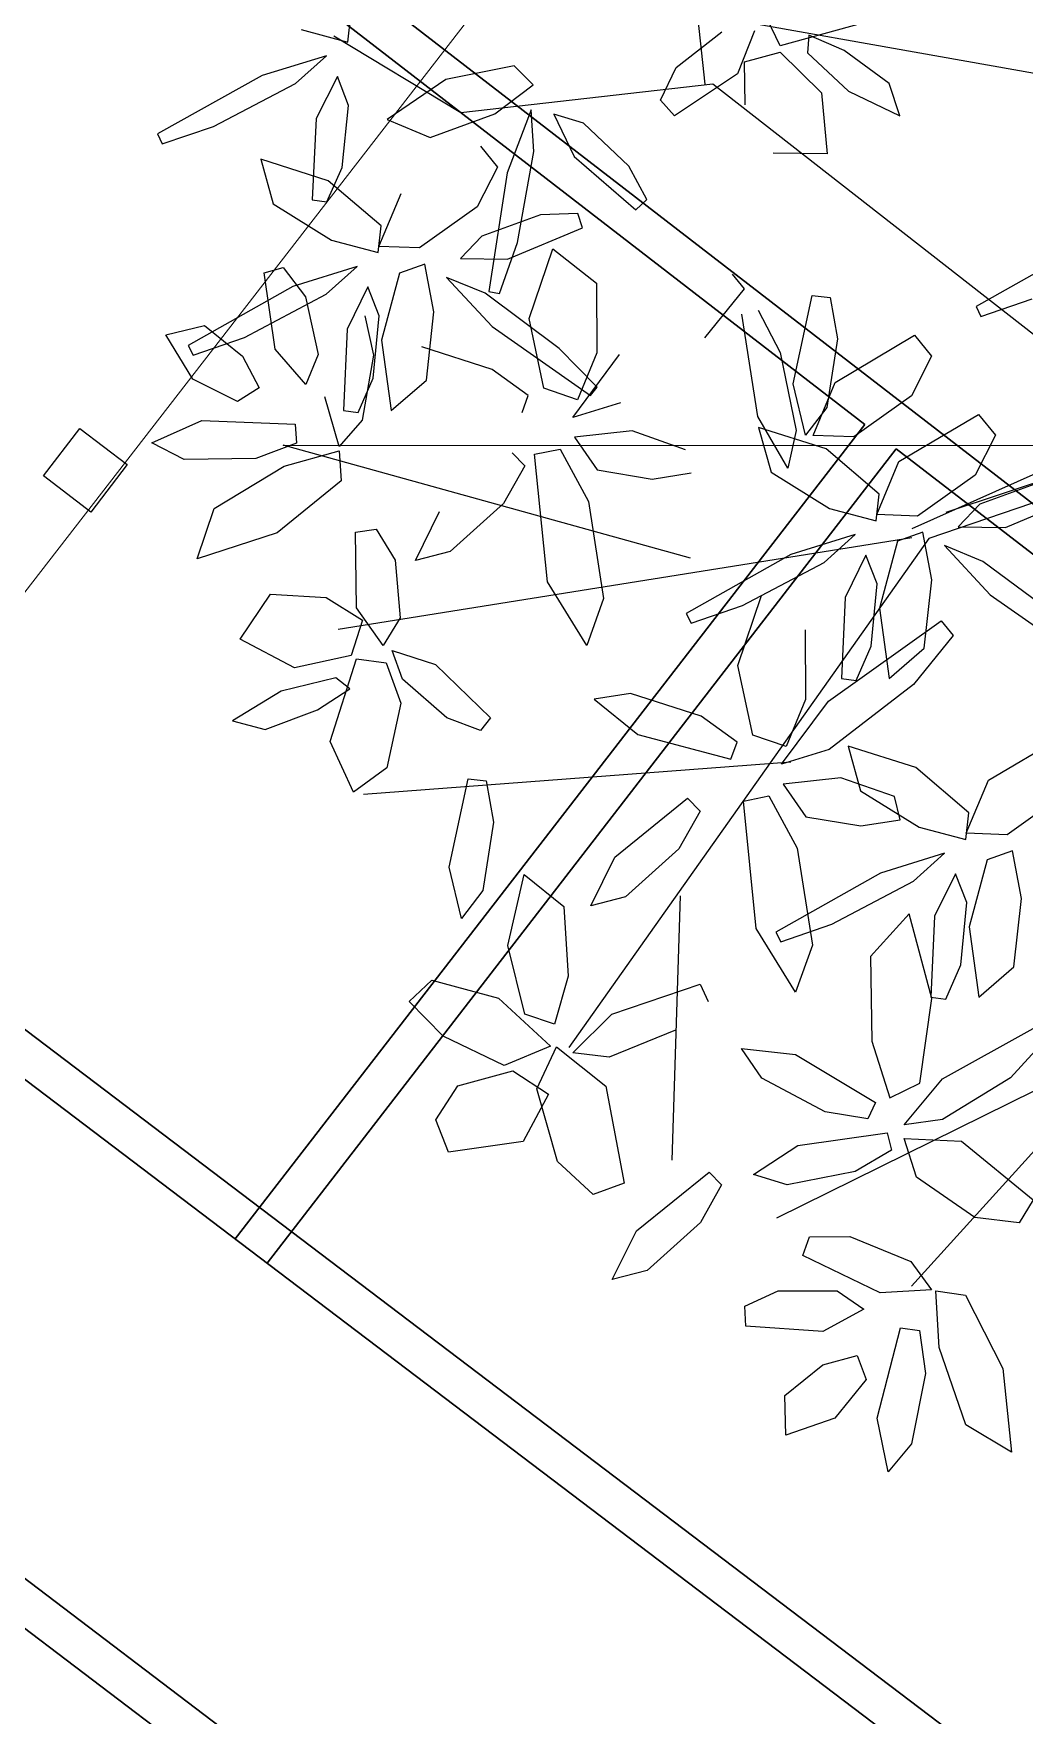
# Model space of a CAD drawing. Header units: metres. Extents: x 141303 to 146299, y 125960 to 127091.
# Drawn here: x 145340.23 to 145345.21, y 126099.51 to 126107.96 of the extents above; entities that cross this region are included whole.
import ezdxf

# ---------------------------------------------------------------- set-up
doc = ezdxf.new("R2010")
doc.units = ezdxf.units.M
doc.header["$MEASUREMENT"] = 0
for name, color, linetype, lineweight in [('ELEVATION', 7, 'Continuous', 20), ('new column', 4, 'Continuous', 25), ('NVMI_WALL', 7, 'Continuous', 30)]:
    doc.layers.add(name, color=color, linetype=linetype, lineweight=lineweight)
doc.layers.add('FURNITURE', color=6, linetype='Continuous')
doc.layers.get('0').off()

# ---------------------------------------------------------------- blocks, each defined once
blk = doc.blocks.new('tree_plan2-flat-1')
at = {"color": 44}
for p, q in [((-5816.1, 1961.3), (-5821.83, 2002.56)), ((-5727.29, 1961.3), (-5880.56, 1983.65)), ((-5861.94, 1954.43), (-5886.29, 1968.18)), ((-5814.67, 1961.3), (-5861.94, 1954.43)), ((-5731.56, 1900.45), (-5814.67, 1961.3)), ((-5768.22, 1882.08), (-5689.73, 1911.02)), ((-5687.99, 1908.29), (-5771.37, 1877.06)), ((-5893.45, 1890.83), (-5740.04, 1895.54)), ((-5774.56, 1878.79), (-5740.04, 1895.54)), ((-5816.1, 1871.92), (-5893.45, 1890.83)), ((-5774.56, 1877.08), (-5881.99, 1856.45)), ((-5771.37, 1877.06), (-5836.15, 1779.1)), ((-5661.62, 1863.88), (-5770.26, 1736.12)), ((-5796.04, 1834.1), (-5876.26, 1825.51)), ((-5816.1, 1808.28), (-5816.1, 1758.47)), ((-5731.58, 1782.53), (-5796.04, 1748.16))]:
    blk.add_line(p, q, dxfattribs=at)
at = {"color": 60}
for p, q in [((-5802.22, 1968.92), (-5804.79, 1973.94)), ((-5883.62, 1967.11), (-5883.19, 1972.16)), ((-5821.64, 1964.25), (-5813.28, 1971.25)), ((-5807.13, 1971.64), (-5810.09, 1963.41)), ((-5786.62, 1973.77), (-5802.22, 1968.92)), ((-5796.87, 1971.12), (-5797.03, 1967.78)), ((-5790.12, 1968.44), (-5796.87, 1971.12)), ((-5892.47, 1969.22), (-5883.62, 1967.11)), ((-5808.83, 1965.69), (-5802.16, 1967.74)), ((-5802.16, 1967.74), (-5794.14, 1960.34)), ((-5797.03, 1967.78), (-5789.08, 1960.79)), ((-5781.48, 1962.46), (-5790.12, 1968.44)), ((-5887.54, 1964.42), (-5899.52, 1960.32)), ((-5893.23, 1959.02), (-5887.54, 1964.42)), ((-5808.44, 1957.63), (-5808.83, 1965.69)), ((-5852.17, 1963.6), (-5864.93, 1960.63)), ((-5848.45, 1960.16), (-5852.17, 1963.6)), ((-5824.4, 1957.99), (-5821.64, 1964.25)), ((-5810.09, 1963.41), (-5821.68, 1955.12)), ((-5779.28, 1956.48), (-5781.48, 1962.46)), ((-5899.52, 1960.32), (-5918.93, 1948.73)), ((-5908.4, 1950.47), (-5893.23, 1959.02)), ((-5885.37, 1960.6), (-5889.11, 1952.53)), ((-5883.14, 1955.21), (-5885.37, 1960.6)), ((-5864.93, 1960.63), (-5875.74, 1952.77)), ((-5855.55, 1954.46), (-5848.45, 1960.16)), ((-5821.68, 1955.12), (-5824.4, 1957.99)), ((-5794.14, 1960.34), (-5792.73, 1948.85)), ((-5789.08, 1960.79), (-5779.28, 1956.48)), ((-5883.97, 1943.47), (-5883.14, 1955.21)), ((-5848.73, 1955.41), (-5852.85, 1943.44)), ((-5847.96, 1947.6), (-5848.73, 1955.41)), ((-5889.11, 1952.53), (-5889.41, 1937.21)), ((-5875.74, 1952.77), (-5867.57, 1949.65)), ((-5867.57, 1949.65), (-5855.55, 1954.46)), ((-5838.76, 1953.23), (-5844.39, 1954.78)), ((-5844.39, 1954.78), (-5840.31, 1946.87)), ((-5830, 1945.37), (-5838.76, 1953.23)), ((-5918.93, 1948.73), (-5917.95, 1946.91)), ((-5917.95, 1946.91), (-5908.4, 1950.47)), ((-5792.73, 1948.85), (-5802.92, 1948.68)), ((-5858.05, 1948.28), (-5854.73, 1944.45)), ((-5850.52, 1930.38), (-5847.96, 1947.6)), ((-5840.31, 1946.87), (-5828.4, 1937.23)), ((-5826.43, 1939.25), (-5830, 1945.37)), ((-5886.48, 1940.91), (-5899.33, 1944.55)), ((-5899.33, 1944.55), (-5896.74, 1936.2)), ((-5886.61, 1936.9), (-5883.97, 1943.47)), ((-5854.73, 1944.45), (-5858.31, 1936.84)), ((-5852.85, 1943.44), (-5855.61, 1921)), ((-5876.26, 1932.71), (-5886.48, 1940.91)), ((-5828.4, 1937.23), (-5826.43, 1939.25)), ((-5896.74, 1936.2), (-5885.53, 1929.72)), ((-5889.41, 1937.21), (-5886.61, 1936.9)), ((-5876.59, 1928.84), (-5872.71, 1938.91)), ((-5858.31, 1936.84), (-5868.91, 1928.79)), ((-5839.29, 1936.2), (-5846.35, 1935.72)), ((-5838.35, 1933.54), (-5839.29, 1936.2)), ((-5876.66, 1927.66), (-5876.26, 1932.71)), ((-5846.35, 1935.72), (-5857.28, 1931.36)), ((-5852.27, 1927.15), (-5838.35, 1933.54)), ((-5744.48, 1932.68), (-5763.82, 1920.98)), ((-5885.53, 1929.72), (-5876.66, 1927.66)), ((-5857.28, 1931.36), (-5861.17, 1927)), ((-5853.57, 1920.65), (-5850.52, 1930.38)), ((-5868.91, 1928.79), (-5876.59, 1928.84)), ((-5861.17, 1927), (-5852.27, 1927.15)), ((-5847.89, 1916.11), (-5843.83, 1929.4)), ((-5843.83, 1929.4), (-5835.42, 1923.18)), ((-5898.03, 1923.17), (-5894.45, 1924.3)), ((-5895.51, 1908.89), (-5898.03, 1923.17)), ((-5894.45, 1924.3), (-5890.11, 1918.92)), ((-5880.57, 1924.94), (-5892.53, 1920.78)), ((-5886.23, 1919.51), (-5880.57, 1924.94)), ((-5872.52, 1923.94), (-5875.53, 1911.19)), ((-5867.79, 1925.75), (-5872.52, 1923.94)), ((-5865.84, 1916.86), (-5867.79, 1925.75)), ((-5856.32, 1920.62), (-5863.66, 1923.39)), ((-5863.66, 1923.39), (-5854.76, 1914.39)), ((-5835.42, 1923.18), (-5834.96, 1910.05)), ((-5809.91, 1925.68), (-5807.56, 1922.99)), ((-5892.53, 1920.78), (-5911.87, 1909.09)), ((-5878.39, 1921.14), (-5882.08, 1913.05)), ((-5876.12, 1915.76), (-5878.39, 1921.14)), ((-5842.02, 1910.67), (-5856.32, 1920.62)), ((-5855.61, 1921), (-5853.57, 1920.65)), ((-5807.56, 1922.99), (-5814.72, 1913.54)), ((-5797.77, 1905.36), (-5794.72, 1922.1)), ((-5794.72, 1922.1), (-5791.35, 1921.83)), ((-5791.35, 1921.83), (-5789.71, 1914.1)), ((-5763.82, 1920.98), (-5762.84, 1919.17)), ((-5762.84, 1919.17), (-5753.31, 1922.78)), ((-5901.36, 1910.88), (-5886.23, 1919.51)), ((-5890.11, 1918.92), (-5887.4, 1908.14)), ((-5866.86, 1903.95), (-5865.84, 1916.86)), ((-5804.23, 1898.99), (-5807.88, 1918.18)), ((-5804.81, 1919.02), (-5800.43, 1911.21)), ((-5878.79, 1915.68), (-5876.93, 1908.29)), ((-5876.89, 1904.01), (-5876.12, 1915.76)), ((-5854.76, 1914.39), (-5835.88, 1901.96)), ((-5844.68, 1903.07), (-5847.89, 1916.11)), ((-5789.71, 1914.1), (-5791.33, 1901.13)), ((-5789.87, 1905.85), (-5775.21, 1915.23)), ((-5775.21, 1915.23), (-5771.89, 1911.39)), ((-5916.17, 1910.94), (-5908.95, 1912.91)), ((-5910.83, 1902.76), (-5916.17, 1910.94)), ((-5910.89, 1907.27), (-5901.36, 1910.88)), ((-5908.95, 1912.91), (-5901.62, 1907.35)), ((-5882.08, 1913.05), (-5882.3, 1897.73)), ((-5875.53, 1911.19), (-5873.29, 1898.02)), ((-5834.67, 1903.62), (-5842.02, 1910.67)), ((-5800.43, 1911.21), (-5796.95, 1896.6)), ((-5771.89, 1911.39), (-5775.47, 1903.78)), ((-5911.87, 1909.09), (-5910.89, 1907.27)), ((-5901.62, 1907.35), (-5898.3, 1901.5)), ((-5889.54, 1902.42), (-5895.51, 1908.89)), ((-5887.4, 1908.14), (-5889.54, 1902.42)), ((-5876.93, 1908.29), (-5878.68, 1895.99)), ((-5854.53, 1906.33), (-5867.92, 1910.19)), ((-5839.09, 1897.74), (-5830.63, 1909.89)), ((-5834.96, 1910.05), (-5838.3, 1901.09)), ((-5847.59, 1901.62), (-5854.53, 1906.33)), ((-5795.16, 1895.75), (-5797.77, 1905.36)), ((-5793.75, 1895.78), (-5789.87, 1905.85)), ((-5902.3, 1898.79), (-5910.83, 1902.76)), ((-5898.3, 1901.5), (-5902.3, 1898.79)), ((-5879.49, 1897.43), (-5876.89, 1904.01)), ((-5873.29, 1898.02), (-5866.86, 1903.95)), ((-5848.66, 1898.42), (-5847.59, 1901.62)), ((-5838.3, 1901.09), (-5844.68, 1903.07)), ((-5835.88, 1901.96), (-5834.67, 1903.62)), ((-5791.33, 1901.13), (-5795.16, 1895.75)), ((-5775.47, 1903.78), (-5786.07, 1895.73)), ((-5882.91, 1890.95), (-5885.84, 1900.16)), ((-5830.19, 1900.79), (-5839.09, 1897.74)), ((-5798.29, 1889.46), (-5804.23, 1898.99)), ((-5777.42, 1891.33), (-5762.75, 1900.7)), ((-5918.18, 1890.55), (-5908.87, 1894.99)), ((-5908.87, 1894.99), (-5891.28, 1894.84)), ((-5891.28, 1894.84), (-5890.95, 1891.29)), ((-5878.68, 1895.99), (-5882.91, 1890.95)), ((-5882.3, 1897.73), (-5879.49, 1897.43)), ((-5827.83, 1895.55), (-5838.65, 1894.03)), ((-5817.66, 1892.34), (-5827.83, 1895.55)), ((-5791.18, 1893.33), (-5804.04, 1896.97)), ((-5804.04, 1896.97), (-5801.45, 1888.62)), ((-5796.95, 1896.6), (-5798.29, 1889.46)), ((-5786.07, 1895.73), (-5793.75, 1895.78)), ((-5846.05, 1890.59), (-5841.29, 1891.71)), ((-5841.29, 1891.71), (-5835.65, 1882.02)), ((-5838.65, 1894.03), (-5834.21, 1888.01)), ((-5780.96, 1885.12), (-5791.18, 1893.33)), ((-5912.01, 1887.54), (-5918.18, 1890.55)), ((-5890.95, 1891.29), (-5898.52, 1888.18)), ((-5893.14, 1886.9), (-5882.88, 1890.1)), ((-5882.88, 1890.1), (-5882.33, 1884.49)), ((-5847.84, 1888.38), (-5851.62, 1881.16)), ((-5850.28, 1890.72), (-5847.84, 1888.38)), ((-5842.91, 1866.68), (-5846.05, 1890.59)), ((-5801.45, 1888.62), (-5790.23, 1882.13)), ((-5781.29, 1881.26), (-5777.42, 1891.33)), ((-5763.02, 1889.25), (-5773.61, 1881.2)), ((-5898.52, 1888.18), (-5912.01, 1887.54)), ((-5906.06, 1878.52), (-5893.14, 1886.9)), ((-5834.21, 1888.01), (-5823.8, 1886.58)), ((-5823.8, 1886.58), (-5816.47, 1888)), ((-5781.37, 1880.07), (-5780.96, 1885.12)), ((-5882.33, 1884.49), (-5894.06, 1874.29)), ((-5835.65, 1882.02), (-5832.21, 1863.82)), ((-5790.23, 1882.13), (-5781.37, 1880.07)), ((-5761.98, 1883.78), (-5765.87, 1879.42)), ((-5867.86, 1869.91), (-5863.6, 1879.24)), ((-5851.62, 1881.16), (-5861.36, 1871.81)), ((-5773.61, 1881.2), (-5781.29, 1881.26)), ((-5908.93, 1868.93), (-5906.06, 1878.52)), ((-5879.31, 1874.9), (-5875.43, 1875.6)), ((-5875.43, 1875.6), (-5871.69, 1869.87)), ((-5785.27, 1877.36), (-5797.23, 1873.2)), ((-5790.94, 1871.93), (-5785.27, 1877.36)), ((-5777.23, 1876.36), (-5780.24, 1863.61)), ((-5772.49, 1878.17), (-5777.23, 1876.36)), ((-5770.54, 1869.28), (-5772.49, 1878.17)), ((-5761.03, 1873.03), (-5768.36, 1875.81)), ((-5894.06, 1874.29), (-5908.93, 1868.93)), ((-5878.71, 1860.66), (-5879.31, 1874.9)), ((-5797.23, 1873.2), (-5816.58, 1861.5)), ((-5783.09, 1873.55), (-5786.78, 1865.46)), ((-5780.82, 1868.17), (-5783.09, 1873.55)), ((-5871.69, 1869.87), (-5870.4, 1859.04)), ((-5861.36, 1871.81), (-5867.86, 1869.91)), ((-5806.06, 1863.3), (-5790.94, 1871.93)), ((-5771.57, 1856.37), (-5770.54, 1869.28)), ((-5835.13, 1854.88), (-5842.91, 1866.68)), ((-5781.59, 1856.43), (-5780.82, 1868.17)), ((-5832.21, 1863.82), (-5835.13, 1854.88)), ((-5815.59, 1859.69), (-5806.06, 1863.3)), ((-5806.56, 1852.03), (-5802.5, 1865.33)), ((-5786.78, 1865.46), (-5787, 1850.14)), ((-5780.24, 1863.61), (-5777.99, 1850.44)), ((-5900.39, 1854.08), (-5894.97, 1862.7)), ((-5894.97, 1862.7), (-5884.46, 1862.44)), ((-5884.46, 1862.44), (-5877.49, 1858.36)), ((-5873.44, 1853.68), (-5878.71, 1860.66)), ((-5816.58, 1861.5), (-5815.59, 1859.69)), ((-5789.3, 1845.81), (-5768.58, 1861.6)), ((-5768.58, 1861.6), (-5766.23, 1858.92)), ((-5877.49, 1858.36), (-5879.42, 1851.66)), ((-5870.4, 1859.04), (-5873.44, 1853.68)), ((-5794.09, 1859.1), (-5793.63, 1845.97)), ((-5766.23, 1858.92), (-5773.39, 1849.46)), ((-5890, 1848.98), (-5900.39, 1854.08)), ((-5784.2, 1849.85), (-5781.59, 1856.43)), ((-5777.99, 1850.44), (-5771.57, 1856.37)), ((-5879.42, 1851.66), (-5890, 1848.98)), ((-5882.87, 1835.35), (-5878.4, 1851.06)), ((-5878.4, 1851.06), (-5872.79, 1850.47)), ((-5872.79, 1850.47), (-5869.78, 1842.92)), ((-5869.62, 1847.51), (-5871.7, 1852.8)), ((-5871.7, 1852.8), (-5863.51, 1850.46)), ((-5863.51, 1850.46), (-5852.84, 1840.68)), ((-5803.35, 1839), (-5806.56, 1852.03)), ((-5882.19, 1847.33), (-5892.39, 1844.5)), ((-5879.49, 1845.38), (-5882.19, 1847.33)), ((-5861.01, 1840.48), (-5869.62, 1847.51)), ((-5773.39, 1849.46), (-5788.86, 1836.71)), ((-5787, 1850.14), (-5784.2, 1849.85)), ((-5892.39, 1844.5), (-5901.36, 1838.65)), ((-5885.41, 1841.19), (-5879.49, 1845.38)), ((-5826.59, 1846.12), (-5833.4, 1844.83)), ((-5833.4, 1844.83), (-5824.99, 1838.46)), ((-5813.2, 1842.25), (-5826.59, 1846.12)), ((-5797.76, 1833.66), (-5789.3, 1845.81)), ((-5793.63, 1845.97), (-5796.97, 1837.01)), ((-5895.15, 1837.22), (-5885.41, 1841.19)), ((-5869.78, 1842.92), (-5872.02, 1830.68)), ((-5806.26, 1837.55), (-5813.2, 1842.25)), ((-5901.36, 1838.65), (-5895.15, 1837.22)), ((-5854.64, 1838.26), (-5861.01, 1840.48)), ((-5852.84, 1840.68), (-5854.64, 1838.26)), ((-5824.99, 1838.46), (-5807.33, 1834.34)), ((-5796.97, 1837.01), (-5803.35, 1839)), ((-5878.2, 1825.9), (-5882.87, 1835.35)), ((-5807.33, 1834.34), (-5806.26, 1837.55)), ((-5788.86, 1836.71), (-5797.76, 1833.66)), ((-5772.46, 1833.85), (-5785.32, 1837.49)), ((-5785.32, 1837.49), (-5782.73, 1829.14)), ((-5786.5, 1831.47), (-5797.32, 1829.95)), ((-5776.33, 1828.26), (-5786.5, 1831.47)), ((-5872.02, 1830.68), (-5878.2, 1825.9)), ((-5859.7, 1812.36), (-5856.65, 1829.1)), ((-5856.65, 1829.1), (-5853.28, 1828.83)), ((-5853.28, 1828.83), (-5851.64, 1821.1)), ((-5797.32, 1829.95), (-5792.88, 1823.93)), ((-5782.73, 1829.14), (-5771.51, 1822.65)), ((-5775.14, 1823.92), (-5776.33, 1828.26)), ((-5828.58, 1815.23), (-5815.26, 1826.71)), ((-5815.26, 1826.71), (-5812.82, 1824.37)), ((-5804.72, 1826.51), (-5799.96, 1827.63)), ((-5801.58, 1802.6), (-5804.72, 1826.51)), ((-5799.96, 1827.63), (-5794.32, 1817.94)), ((-5812.82, 1824.37), (-5816.6, 1817.15)), ((-5792.88, 1823.93), (-5782.47, 1822.51)), ((-5782.47, 1822.51), (-5775.14, 1823.92)), ((-5851.64, 1821.1), (-5853.26, 1808.13)), ((-5816.6, 1817.15), (-5826.35, 1807.8)), ((-5794.32, 1817.94), (-5790.88, 1799.75)), ((-5766.56, 1817.88), (-5778.51, 1813.72)), ((-5772.22, 1812.45), (-5766.56, 1817.88)), ((-5832.84, 1805.9), (-5828.58, 1815.23)), ((-5778.51, 1813.72), (-5797.86, 1802.02)), ((-5764.37, 1814.07), (-5768.06, 1805.98))]:
    blk.add_line(p, q, dxfattribs=at)
at = {"color": 62}
for p, q in [((-5762.75, 1900.7), (-5759.43, 1896.87)), ((-5759.43, 1896.87), (-5763.02, 1889.25)), ((-5751.05, 1888.14), (-5761.98, 1883.78)), ((-5756.97, 1879.56), (-5743.05, 1885.96)), ((-5765.87, 1879.42), (-5756.97, 1879.56)), ((-5768.36, 1875.81), (-5759.46, 1866.8)), ((-5746.73, 1863.09), (-5761.03, 1873.03)), ((-5759.46, 1866.8), (-5740.58, 1854.37)), ((-5758.7, 1831.85), (-5744.03, 1841.22)), ((-5762.24, 1825.64), (-5772.46, 1833.85)), ((-5762.58, 1821.78), (-5758.7, 1831.85)), ((-5744.3, 1829.77), (-5754.89, 1821.72)), ((-5762.65, 1820.59), (-5762.24, 1825.64)), ((-5771.51, 1822.65), (-5762.65, 1820.59)), ((-5754.89, 1821.72), (-5762.58, 1821.78)), ((-5753.77, 1818.69), (-5758.51, 1816.88)), ((-5751.82, 1809.8), (-5753.77, 1818.69)), ((-5758.51, 1816.88), (-5761.52, 1804.13)), ((-5857.09, 1802.75), (-5859.7, 1812.36)), ((-5787.34, 1803.82), (-5772.22, 1812.45)), ((-5762.11, 1808.69), (-5764.37, 1814.07)), ((-5848.22, 1797.96), (-5845.59, 1811.41)), ((-5845.59, 1811.41), (-5837.94, 1805.6)), ((-5752.85, 1796.89), (-5751.82, 1809.8)), ((-5853.26, 1808.13), (-5857.09, 1802.75)), ((-5826.35, 1807.8), (-5832.84, 1805.9)), ((-5772.87, 1806.23), (-5779.87, 1798.01)), ((-5768.13, 1790.46), (-5772.87, 1806.23)), ((-5768.06, 1805.98), (-5768.28, 1790.66)), ((-5762.87, 1796.95), (-5762.11, 1808.69)), ((-5837.94, 1805.6), (-5836.68, 1792.52)), ((-5796.87, 1800.21), (-5787.34, 1803.82)), ((-5761.52, 1804.13), (-5759.27, 1790.96)), ((-5793.8, 1790.8), (-5801.58, 1802.6)), ((-5797.86, 1802.02), (-5796.87, 1800.21)), ((-5790.88, 1799.75), (-5793.8, 1790.8)), ((-5844.61, 1785.1), (-5848.22, 1797.96)), ((-5779.87, 1798.01), (-5779.18, 1782.06)), ((-5765.48, 1790.37), (-5762.87, 1796.95)), ((-5759.27, 1790.96), (-5752.85, 1796.89)), ((-5866.47, 1786.84), (-5862.3, 1790.95)), ((-5862.3, 1790.95), (-5849.68, 1787.95)), ((-5836.68, 1792.52), (-5838.98, 1783.42)), ((-5828.26, 1785.61), (-5811.79, 1791.78)), ((-5811.79, 1791.78), (-5810.2, 1788.58)), ((-5769.9, 1774.4), (-5768.13, 1790.46)), ((-5768.28, 1790.66), (-5765.48, 1790.37)), ((-5849.68, 1787.95), (-5839.58, 1779.21)), ((-5859.9, 1780.49), (-5866.47, 1786.84)), ((-5838.98, 1783.42), (-5844.61, 1785.1)), ((-5835.36, 1778.12), (-5828.26, 1785.61)), ((-5765.64, 1775.35), (-5748.86, 1785.35)), ((-5816.15, 1782.96), (-5828.52, 1777.52)), ((-5779.18, 1782.06), (-5775.44, 1771.48)), ((-5747.01, 1782.76), (-5752.86, 1775.96)), ((-5848.23, 1775.32), (-5859.9, 1780.49)), ((-5839.58, 1779.21), (-5848.23, 1775.32)), ((-5841.94, 1771.1), (-5838.49, 1779.12)), ((-5838.49, 1779.12), (-5828.95, 1772.02)), ((-5828.52, 1777.52), (-5835.36, 1778.12)), ((-5799.65, 1774.43), (-5803.66, 1779.89)), ((-5803.66, 1779.89), (-5793.44, 1779.08)), ((-5793.44, 1779.08), (-5778.1, 1770.5)), ((-5856.82, 1771.2), (-5846.58, 1774.38)), ((-5846.58, 1774.38), (-5839.73, 1770.16)), ((-5787.53, 1768.48), (-5799.65, 1774.43)), ((-5775.44, 1771.48), (-5769.9, 1774.4)), ((-5772.56, 1766.51), (-5765.64, 1775.35)), ((-5752.86, 1775.96), (-5765.39, 1767.69)), ((-5860.76, 1764.7), (-5856.82, 1771.2)), ((-5837.61, 1757.59), (-5841.94, 1771.1)), ((-5828.95, 1772.02), (-5824.94, 1753.86)), ((-5839.73, 1770.16), (-5844.17, 1761.1)), ((-5779.46, 1767.41), (-5787.53, 1768.48)), ((-5778.1, 1770.5), (-5779.46, 1767.41)), ((-5765.39, 1767.69), (-5772.56, 1766.51)), ((-5858.17, 1758.66), (-5860.76, 1764.7)), ((-5800.62, 1756.26), (-5792.48, 1762)), ((-5844.17, 1761.1), (-5858.17, 1758.66)), ((-5830.69, 1751.54), (-5837.61, 1757.59)), ((-5822.35, 1744.98), (-5809.03, 1756.46)), ((-5809.03, 1756.46), (-5806.59, 1754.12)), ((-5794.25, 1754.51), (-5800.62, 1756.26)), ((-5824.94, 1753.86), (-5830.69, 1751.54)), ((-5806.59, 1754.12), (-5810.36, 1746.9)), ((-5810.36, 1746.9), (-5820.11, 1737.55)), ((-5826.61, 1735.65), (-5822.35, 1744.98)), ((-5820.11, 1737.55), (-5826.61, 1735.65)), ((-5801.51, 1731.41), (-5795.33, 1734.5)), ((-5801.18, 1727.66), (-5801.51, 1731.41)), ((-5793.07, 1707.34), (-5793.46, 1714.81))]:
    blk.add_line(p, q, dxfattribs=at)
at = {"color": 64}
for p, q in [((-5792.48, 1762), (-5775.71, 1764.88)), ((-5775.71, 1764.88), (-5774.81, 1761.62)), ((-5774.81, 1761.62), (-5781.51, 1757.43)), ((-5769.93, 1756.67), (-5772.51, 1763.91)), ((-5772.51, 1763.91), (-5761.72, 1763.71)), ((-5761.72, 1763.71), (-5747.89, 1753.14)), ((-5781.51, 1757.43), (-5794.25, 1754.51)), ((-5758.74, 1749.47), (-5769.93, 1756.67)), ((-5747.89, 1753.14), (-5750.36, 1748.71)), ((-5750.36, 1748.71), (-5758.74, 1749.47)), ((-5790.89, 1741.29), (-5789.77, 1744.87)), ((-5789.77, 1744.87), (-5782.15, 1745.12)), ((-5782.15, 1745.12), (-5770.5, 1740.8)), ((-5776.1, 1734.69), (-5790.89, 1741.29)), ((-5770.5, 1740.8), (-5766.48, 1735.6)), ((-5795.33, 1734.5), (-5784.23, 1734.86)), ((-5784.23, 1734.86), (-5779.09, 1731.55)), ((-5766.48, 1735.6), (-5776.1, 1734.69)), ((-5764.69, 1724.74), (-5765.64, 1735.44)), ((-5765.64, 1735.44), (-5760.04, 1734.79)), ((-5760.04, 1734.79), (-5752.56, 1721.16)), ((-5779.09, 1731.55), (-5786.68, 1727.1)), ((-5786.68, 1727.1), (-5801.18, 1727.66)), ((-5775.94, 1711.09), (-5772.06, 1728.25)), ((-5772.06, 1728.25), (-5768.52, 1727.82)), ((-5768.52, 1727.82), (-5767.09, 1719.76)), ((-5759.25, 1710.34), (-5764.69, 1724.74)), ((-5793.46, 1714.81), (-5786.48, 1720.79)), ((-5786.48, 1720.79), (-5780.06, 1722.8)), ((-5780.06, 1722.8), (-5778.25, 1718.32)), ((-5752.56, 1721.16), (-5750.48, 1705.5)), ((-5778.25, 1718.32), (-5783.95, 1710.83)), ((-5767.09, 1719.76), (-5769.32, 1706.44)), ((-5773.57, 1701.05), (-5775.94, 1711.09)), ((-5783.95, 1710.83), (-5793.07, 1707.34)), ((-5750.48, 1705.5), (-5759.25, 1710.34)), ((-5769.32, 1706.44), (-5773.57, 1701.05))]:
    blk.add_line(p, q, dxfattribs=at)

msp = doc.modelspace()

# ---------------------------------------------------------------- linework, layer by layer
at = {"layer": 'ELEVATION'}
msp.add_line((145337.13157, 126101.21754), (145348.73235, 126116.19015), dxfattribs=at)
at = {"layer": 'new column'}
for p, q in [((145340.27859, 126105.73991), (145340.46052, 126105.97845)), ((145340.46052, 126105.97845), (145340.69906, 126105.79651)), ((145340.69906, 126105.79651), (145340.51712, 126105.55798)), ((145340.51712, 126105.55798), (145340.27859, 126105.73991))]:
    msp.add_line(p, q, dxfattribs=at)
at = {"layer": 'NVMI_WALL'}
for p, q in [((145339.22627, 126110.25275), (145352.76584, 126099.79562)), ((145339.26231, 126109.97221), (145344.40663, 126105.99905)), ((145346.30485, 126098.31374), (145336.18499, 126105.99062)), ((145341.24286, 126101.9027), (145344.40663, 126105.99905)), ((145341.40221, 126101.78182), (145344.56491, 126105.8768)), ((145344.56491, 126105.8768), (145349.31352, 126102.20927)), ((145346.34194, 126098.03457), (145336.06411, 126105.83128)), ((145345.11939, 126096.45164), (145334.84156, 126104.24835)), ((145344.83778, 126096.41422), (145334.7193, 126104.09006))]:
    msp.add_line(p, q, dxfattribs=at)

# ---------------------------------------------------------------- block references
at = {"layer": 'FURNITURE', "xscale": 0.02669279961569373, "yscale": 0.02669279961569373, "zscale": 0.02669279961569373, "rotation": 358.2268595880818}
msp.add_blockref('tree_plan2-flat-1', (145497.15857, 126050.57912), dxfattribs=at)

doc.saveas('drawing.dxf')
